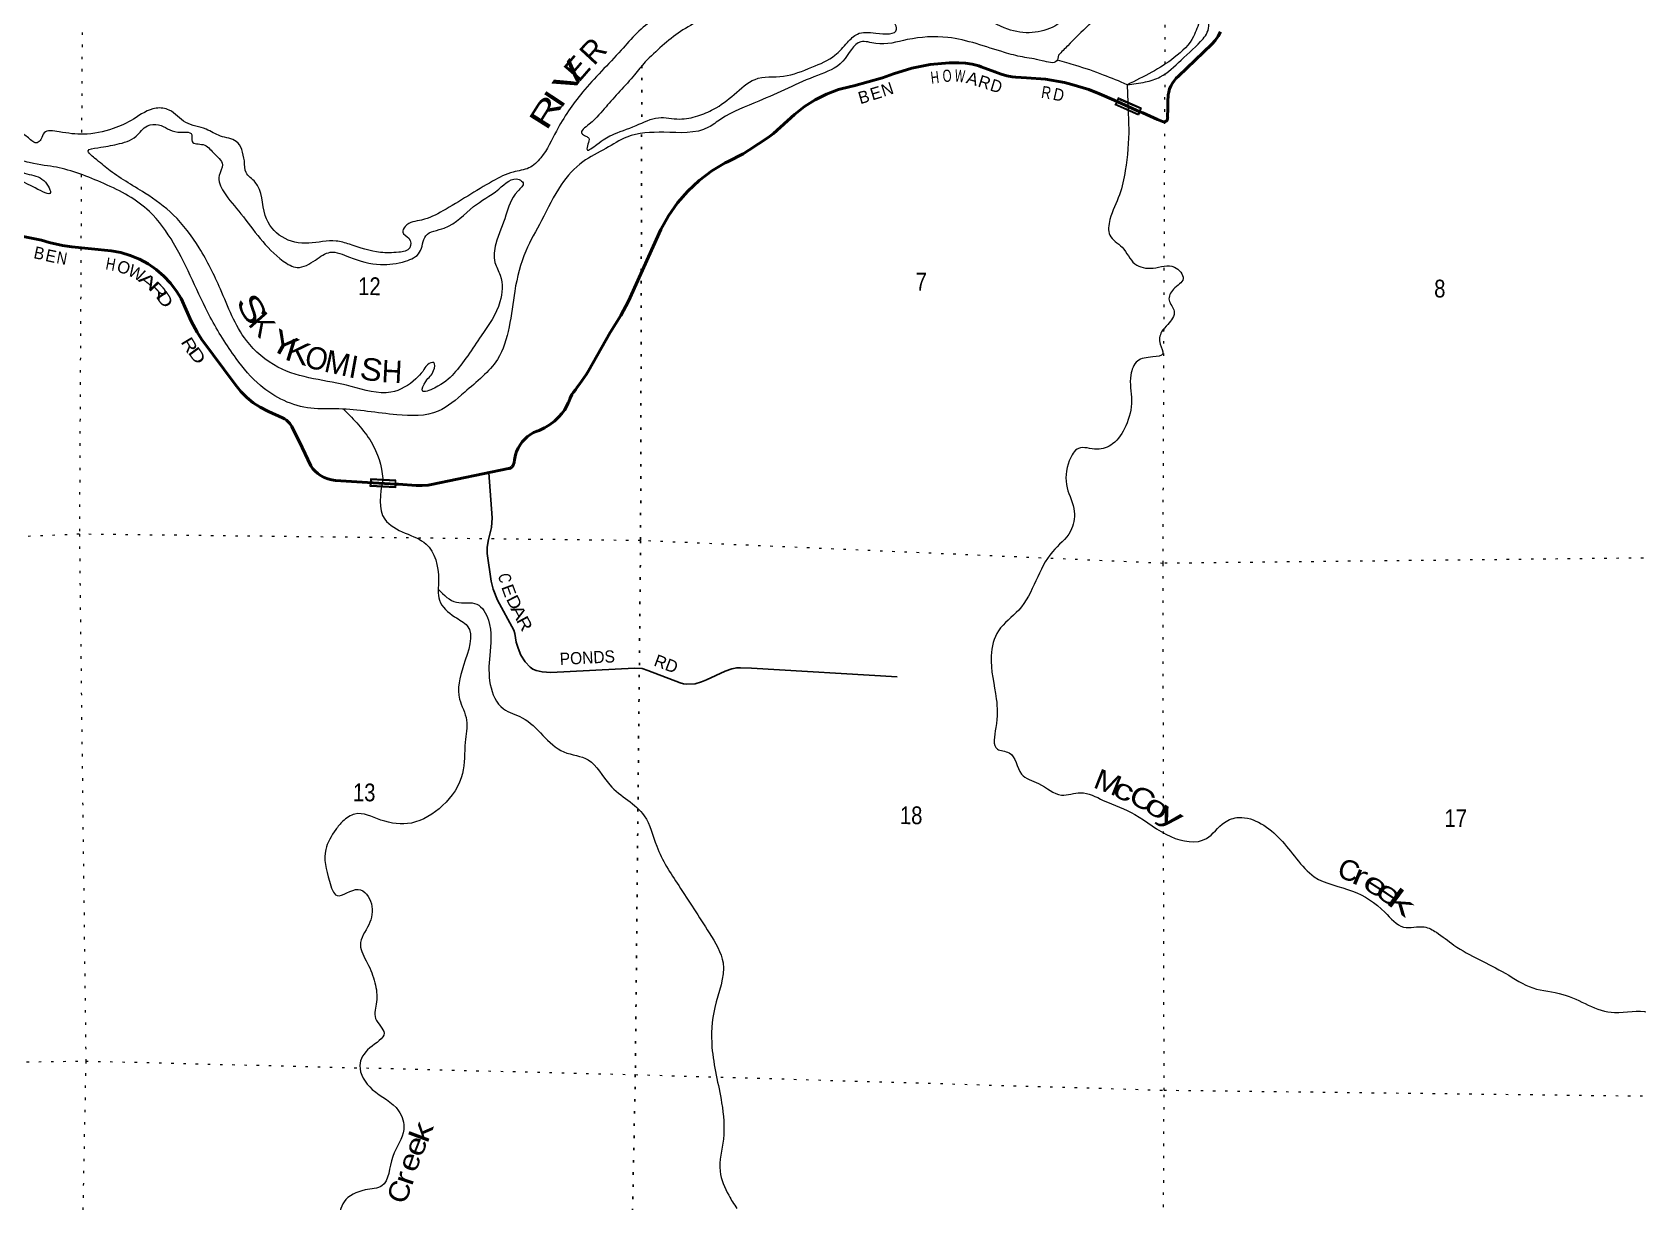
# Model space of a CAD drawing. Header units: feet. Extents: x -248627 to 3, y 0 to 184934.
# Drawn here: x -213602 to -197817, y 117394 to 128895 of the extents above; entities that cross this region are included whole.
import ezdxf
from ezdxf.enums import TextEntityAlignment as Align

# ---------------------------------------------------------------- set-up
doc = ezdxf.new("R2010")
doc.units = ezdxf.units.FT
doc.header["$LTSCALE"] = 80
doc.linetypes.add('DOTTED', pattern=[1.5, 0.3, -1.2])
for name, color, linetype, lineweight in [('26', 7, 'Continuous', 40), ('29', 7, 'Continuous', 25), ('30', 7, 'Continuous', 13), ('39', 7, 'Continuous', 13), ('41', 7, 'Continuous', 13), ('6', 7, 'DOTTED', 25), ('61', 7, 'Continuous', 13), ('7', 7, 'DOTTED', 13)]:
    doc.layers.add(name, color=color, linetype=linetype, lineweight=lineweight)
doc.layers.add('27', color=7, linetype='Continuous')

msp = doc.modelspace()

# ---------------------------------------------------------------- linework, layer by layer
at = {"layer": '26'}
msp.add_line((-202966.63, 128224.55), (-202711.67, 128111.74), dxfattribs=at)
for points in [[(-202711.67, 128111.74), (-202684.68, 128099.8), (-202540.51, 128036.01), (-202489.44, 128016.18), (-202485.87, 128014.91), (-202482.19, 128014.01), (-202478.43, 128013.51), (-202474.65, 128013.4), (-202470.87, 128013.69), (-202467.14, 128014.37), (-202463.5, 128015.43), (-202460, 128016.87), (-202456.66, 128018.67), (-202453.53, 128020.81), (-202450.65, 128023.26), (-202448.03, 128026), (-202445.71, 128029), (-202443.73, 128032.23), (-202442.08, 128035.64), (-202440.81, 128039.21), (-202439.91, 128042.89), (-202439.41, 128046.65), (-202439.3, 128050.44), (-202439.56, 128054.03), (-202438.72, 128151.53), (-202436.9, 128208.94), (-202433.71, 128279.56), (-202428.55, 128305.98), (-202419.65, 128335.78), (-202407.68, 128364.48), (-202392.77, 128391.78), (-202375.1, 128417.37), (-202354.84, 128440.97), (-202332.23, 128462.32), (-202005.04, 128774.72), (-201972.42, 128812.93), (-201943.98, 128854.34), (-201920.01, 128898.49)], [(-210027.45, 124450.97), (-210000.24, 124449.28), (-209827.73, 124438.56), (-209768.95, 124436.83), (-209710.3, 124441.24), (-209674.56, 124447), (-208917.52, 124603.67), (-208910.51, 124605.66), (-208903.76, 124608.37), (-208897.32, 124611.77), (-208891.27, 124615.83), (-208885.68, 124620.5), (-208880.61, 124625.72), (-208876.12, 124631.45), (-208872.24, 124637.61), (-208871.74, 124638.62), (-208863.9, 124663.55), (-208859.41, 124688.62), (-208850.51, 124738.32), (-208839.16, 124772.84), (-208824.27, 124805.98), (-208805.99, 124837.38), (-208784.54, 124866.7), (-208760.13, 124893.62), (-208733.05, 124917.84), (-208703.58, 124939.09), (-208672.05, 124957.15), (-208638.81, 124971.81), (-208618.25, 124978.89), (-208564.96, 125004.13), (-208514.59, 125034.8), (-208467.71, 125070.56), (-208424.82, 125111.03), (-208394.86, 125145.07), (-208370, 125177.77), (-208348.68, 125212.89), (-208331.16, 125250.04), (-208326.79, 125261.22), (-208312.88, 125296.98), (-208295.31, 125331.09), (-208279.75, 125354.81), (-208261.76, 125379.21), (-208242.57, 125404.81), (-208221.3, 125433.19), (-208153.57, 125531.9), (-208134.07, 125565.02), (-207918.67, 125940.88), (-207815.53, 126109.01), (-207738.87, 126248.17), (-207420.93, 126954.57), (-207346.11, 127089.51), (-207257.59, 127215.89), (-207156.34, 127332.32), (-207043.49, 127437.53), (-206920.25, 127530.37), (-206787.98, 127609.82), (-206761.34, 127623.63), (-206613.9, 127699.22), (-206555.79, 127734.65), (-206365.64, 127858.98), (-206315.61, 127896.68), (-206109.05, 128084.17), (-206010.62, 128162.43), (-205904.55, 128229.97), (-205792, 128286.06), (-205674.2, 128330.07), (-205552.45, 128361.53), (-205523.09, 128367.11), (-205240.98, 128446.03), (-205133.35, 128484.78), (-204955.48, 128539.7), (-204772.85, 128575.73), (-204587.45, 128592.47), (-204493.54, 128593.53), (-204426.99, 128590.03), (-204361.16, 128579.6), (-204296.79, 128562.34), (-204271.05, 128553.35), (-204137.8, 128505.86), (-204075.45, 128482.71), (-204021.65, 128465.94), (-203966.4, 128454.87), (-203933.29, 128451.07), (-203828.6, 128444.86), (-203640.39, 128431.93), (-203454.56, 128399.4), (-203381.63, 128381.04), (-203213.21, 128329.51), (-203110.66, 128288.28), (-202966.63, 128224.55)], [(-210027.45, 124450.97), (-210304.29, 124468.15), (-210618.38, 124487.66), (-210640.59, 124490.05), (-210673.79, 124496.57), (-210706.13, 124506.53), (-210737.25, 124519.81), (-210766.81, 124536.28), (-210794.49, 124555.74), (-210819.98, 124577.99), (-210843.01, 124602.78), (-210863.32, 124629.84), (-210946.25, 124811.32), (-211050.58, 125018.79), (-211055.74, 125027.21), (-211069.19, 125045.83), (-211084.51, 125062.94), (-211101.53, 125078.36), (-211120.07, 125091.92), (-211139.93, 125103.46), (-211277.47, 125165.81), (-211285.5, 125169.34), (-211358.89, 125206.8), (-211427.95, 125251.73), (-211491.94, 125303.63), (-211550.16, 125361.93), (-211601.96, 125426), (-211936.56, 125876.28), (-211979.98, 125944.09), (-212037.2, 126053.2), (-212136.91, 126274.78), (-212182.16, 126348.07), (-212241.26, 126425.52), (-212308.13, 126496.37), (-212382.04, 126559.84), (-212462.18, 126615.23), (-212547.67, 126661.95), (-212637.58, 126699.47), (-212730.92, 126727.39), (-212826.66, 126745.4), (-213210.41, 126785.15), (-213301.87, 126797.23), (-213434.07, 126826.7), (-213511.47, 126847.95), (-213821.28, 126911.49)]]:
    msp.add_lwpolyline(points, dxfattribs=at)
at = {"layer": '29'}
for p, q in [((-209111.04, 124561.73), (-209080.27, 124118.27)), ((-206531.07, 122639.99), (-205097.81, 122555.7))]:
    msp.add_line(p, q, dxfattribs=at)
msp.add_lwpolyline([(-209080.27, 124118.27), (-209085.56, 124024.88), (-209115.1, 123906.67), (-209127.75, 123830.67), (-209127.76, 123767.35), (-209090.83, 123498.2), (-209068.68, 123416.94), (-209026.49, 123311.39), (-208868.24, 123015.86), (-208857.7, 122982.09), (-208842.93, 122897.65), (-208823.94, 122838.55), (-208798.62, 122770.99), (-208756.43, 122703.45), (-208705.79, 122650.67), (-208678.36, 122631.67), (-208646.72, 122619.01), (-208589.75, 122606.34), (-208503.25, 122597.9), (-207680.41, 122640.12), (-207605.51, 122636.95), (-207549.6, 122619.01), (-207233.13, 122496.58), (-207200.42, 122487.08), (-207164.56, 122484.97), (-207085.44, 122488.14), (-207023.2, 122506.07), (-206971.51, 122526.13), (-206790.07, 122610.57), (-206723.6, 122634.84), (-206675.08, 122645.39), (-206638.16, 122644.34), (-206531.07, 122639.99)], dxfattribs=at)
at = {"layer": '39'}
msp.add_line((-202837.49, 128377.79), (-202828.25, 128117.31), dxfattribs=at)
for points in [[(-202573.17, 133236.31), (-202628.09, 133114.55), (-202711.31, 132890.69), (-202808.73, 132630.53), (-202920.02, 132445.09), (-202956.65, 132315.99), (-202929.2, 132065.65), (-202986.05, 131908.34), (-203045.1, 131684.43), (-203013.53, 131468.38), (-202901.47, 131236.01), (-202878.25, 130919.07), (-202887.31, 130579.99), (-202897.75, 130456.89), (-202968.1, 130497.42), (-203014.18, 130572.21), (-203040.31, 130588.41), (-203026.55, 130477.37), (-202982.76, 130307.72), (-202931.14, 130059.34), (-202996.61, 129710.3), (-203279.93, 129230.56), (-203548.54, 128954.64), (-203770.21, 128890.55), (-204011.73, 128923.38), (-204289.17, 129063.28), (-204558.7, 129154.72), (-205106.1, 129242.74), (-205907.12, 129357.57), (-206029.94, 129355.83), (-206047.98, 129384.13), (-205949.08, 129464.64), (-205600.05, 129700.01), (-205384.06, 129885.22), (-205331.27, 130034.47), (-205347, 130161.66), (-205360.9, 130226.28), (-205379.08, 130204.12), (-205405.64, 130077.02), (-205460.4, 129941.91), (-205720.65, 129770.93), (-206007.14, 129575.79), (-206168.7, 129414.68), (-206213.16, 129358.26), (-206374.22, 129364.68), (-206744.95, 129280.74), (-207115.84, 129140.29), (-207482.64, 129022.02), (-207811.75, 128715.96), (-208191.51, 128303.04), (-208448.35, 127922.14), (-208600.14, 127660.09), (-208719.23, 127559.43), (-208872.38, 127519.41), (-209076.01, 127429.04), (-209564.13, 127137.47), (-209773.8, 127047.11), (-209935.06, 126984.9), (-209959.4, 126926.42), (-209899.17, 126867.75), (-209889.38, 126774.88), (-209998.24, 126730.72), (-210177.44, 126729.11), (-210483.25, 126808.51), (-210614.03, 126841.1), (-210881.88, 126819.5), (-211145.46, 126880.65), (-211309.94, 127090.94), (-211409.64, 127420.16), (-211497.95, 127513.21), (-211513.72, 127628.29)], [(-201093.1, 133093.89), (-201220.5, 133173.95), (-201317.06, 133202.42), (-201604.99, 133203.07), (-202324.21, 133063.4), (-202501.84, 132912.42), (-202565.33, 132551.27), (-202632.83, 132198.19), (-202698.21, 131877.41), (-202749.84, 131443.57), (-202670.68, 130979.15), (-202540.98, 130587.29), (-202558, 130280.53), (-202696.52, 129739.9), (-202919.23, 129326.63), (-203214.26, 128968.01), (-203422.27, 128760.59), (-203513.15, 128667.94)], [(-207576.51, 128602.4), (-207229.31, 128900.35), (-206805.85, 129111.33), (-206455.17, 129225.59), (-206177.34, 129216.89), (-205783.05, 129098.94), (-205344.33, 129027.3), (-205122.99, 128980.38), (-205105.04, 128923.83), (-205306.5, 128883.91), (-205489.75, 128876.25), (-205586.64, 128793.71), (-205709.84, 128666.83), (-205935.69, 128550.27), (-206215.83, 128462.09), (-206495.79, 128430.42), (-206699.6, 128281.52), (-206903.39, 128136.65), (-207058.62, 128070.39), (-207237.91, 128040.52), (-207445.26, 128053.1), (-207664.95, 127976.89), (-207904.83, 127882.57), (-208050.08, 127790.05), (-208146.87, 127739.8), (-208138.66, 127792.26), (-208130.44, 127850.78), (-208158.56, 127873.05), (-208198.76, 127897.36), (-208126, 127990.04), (-207960.38, 128161.23), (-207679.58, 128475.48), (-207576.51, 128602.4)], [(-202837.49, 128377.79), (-202596.05, 128499.62), (-202374.11, 128644.43), (-202184.21, 128851.89), (-202111.22, 129019.25), (-202068.79, 129065.57), (-202034.82, 128978.7), (-202091.65, 128829.47), (-202307.74, 128620.05), (-202511.61, 128455.02), (-202658.76, 128404.9), (-202837.49, 128377.79)], [(-203513.15, 128667.94), (-203529.42, 128611.46), (-203674.39, 128613.81), (-203867.57, 128650.57), (-204044.62, 128695.38), (-204599.9, 128841.95), (-204998.63, 128820.65), (-205308.82, 128783), (-205455.75, 128799.47), (-205631.48, 128610.14), (-205881.57, 128469.41), (-206458.17, 128216.39), (-206831.19, 128039.61), (-206952.24, 127959.14), (-207391.32, 127909.67), (-207755.9, 127862.05), (-207961.6, 127751.5), (-208187.5, 127620.81), (-208401.6, 127393.21), (-208593.92, 127042.44), (-208749.86, 126742.04), (-208857.74, 126348.69), (-209028.87, 125676.95), (-209349.97, 125354.72), (-209610.26, 125167.59), (-210017.09, 125132.18), (-210586.72, 125189.98), (-210862.55, 125196.65), (-211357.2, 125419.79), (-211596, 125686.76), (-211850.51, 126093.03), (-212210.77, 126818.46), (-212449.44, 127131.85), (-212895.62, 127405.34), (-213362.26, 127565.84), (-213631.93, 127612.88), (-213754.75, 127611.13), (-213744.83, 127560.65), (-213585.99, 127485.61), (-213443.35, 127380.33), (-213421.39, 127317.71), (-213572.27, 127362.46), (-214036.8, 127555.25), (-214563.93, 127689.65), (-214682.72, 127691.94), (-214694.94, 127643.52), (-214675.05, 127562.74), (-214789.61, 127631.63), (-214907.02, 127714.32), (-215364.61, 127917.52), (-215921.72, 128124.65), (-216325.11, 128232.15)], [(-211513.72, 127628.29), (-211595.7, 127820.23), (-211750.58, 127873.05), (-211891.32, 127939.98), (-212092.47, 128007.04), (-212255.2, 128128.51), (-212384, 128146.97), (-212605.8, 128040.49), (-212805.41, 127946.07), (-213095.52, 127890.21), (-213337.06, 127914.97), (-213484.08, 127903.19), (-213516.48, 127840.7), (-213552.82, 127806.47), (-213639.26, 127855.1), (-213936.94, 127958.71), (-214138.25, 127973.29), (-214603.42, 127952.14), (-215118.54, 128062.29), (-215317.83, 128076.87), (-215376.11, 128113.33), (-215339.67, 128177.84), (-215206.82, 128167.45), (-215156.46, 128175.41), (-215160.39, 128205.69), (-215196.53, 128240.09), (-215176.27, 128284.45), (-215083.65, 128284.24), (-215007.07, 128306.27), (-215035.11, 128354.77), (-215164, 128346.99), (-215371.35, 128357.55), (-215763.94, 128370.54), (-216103.86, 128490.39), (-216321, 128632.74)], [(-202837.49, 128377.79), (-203068.75, 128473.17), (-203342.31, 128566.64), (-203520.85, 128618.26)], [(-202828.29, 128117.91), (-202822.63, 127957.92), (-202856.11, 127534.13), (-202913.19, 127296.09), (-203006.54, 127052.07), (-203009.01, 126898.67), (-202886.54, 126779.31), (-202762.19, 126617.56), (-202583.12, 126574.77), (-202371.67, 126584.38), (-202287.45, 126471.16), (-202382.39, 126366.42), (-202424.99, 126259.54), (-202374.98, 126150.43), (-202437.78, 126021.39), (-202498.41, 125946.85), (-202512.86, 125825.78), (-202486.96, 125732.87), (-202583.7, 125700.79), (-202736.85, 125660.77), (-202801.68, 125523.66), (-202794.37, 125275.38), (-202851.5, 125023.21), (-202980.89, 124845.88), (-203134.06, 124793.74), (-203315.25, 124802.23), (-203406.22, 124681.32), (-203427.14, 124414.94), (-203357.36, 124182.67), (-203394.18, 123988.98), (-203571.97, 123785.52), (-203733.9, 123501.29), (-203903.88, 123213.04), (-204101.81, 123009.62), (-204175.03, 122763.54), (-204123.93, 122341.57), (-204128.8, 122056.99), (-204113.33, 121845.02), (-203998.66, 121810.45), (-203876.47, 121600.26), (-203707.61, 121507.03), (-203482.44, 121393.49), (-203295.12, 121417.29), (-203071.85, 121342.11), (-202762.19, 121204.16), (-202408.47, 120985.37), (-202058.18, 120966.42), (-201880.52, 121125.48), (-201739.44, 121173.6), (-201520.15, 121112.55), (-201172.85, 120768.64), (-200998.21, 120590.63), (-200622.11, 120450.51), (-200304.6, 120241.9), (-200119.79, 120096.16), (-199916.43, 120097.72), (-199797.79, 120044.97), (-199625.01, 119919.44), (-199120.46, 119641.78), (-198849.07, 119497.86), (-198555.29, 119434.63), (-198046.41, 119255.87), (-197716.21, 119255.12), (-197469.19, 119040.61), (-197207.88, 118892.68), (-197015.32, 118648.02), (-196873.2, 118365.12), (-196803.05, 118257.99)], [(-209760.11, 125559.51), (-209715.62, 125623.99), (-209653.13, 125646.06), (-209655.38, 125567.34), (-209732.21, 125460.54), (-209764.7, 125367.77), (-209645.83, 125395.76), (-209456.13, 125538.64), (-209187.24, 125909.42), (-209003.02, 126244.06), (-209000.23, 126504.43), (-209052.21, 126629.69), (-209043.61, 126813.35), (-208944.12, 127093.69), (-208828.64, 127331.6), (-208776.05, 127412.22), (-208814.21, 127444.6), (-209013.82, 127352.2), (-209264, 127179.18), (-209550.54, 126967.89), (-209731.98, 126891.6), (-209792.86, 126730.26), (-209930.04, 126643.78), (-210177.79, 126610.02), (-210483.62, 126683.37), (-210670.73, 126730.22), (-210817.94, 126653.85), (-210995.34, 126581.59), (-211134.09, 126644.47), (-211549.49, 127107.62), (-211717.98, 127325.99), (-211763.81, 127485.55), (-211731.28, 127590.43), (-211819.53, 127707.7), (-211921.97, 127788.67), (-212028.59, 127819.18), (-212032.42, 127885.8), (-212171.27, 127912.35), (-212358.31, 127983.42), (-212469.08, 127973.57), (-212580.13, 127870.88), (-212765.6, 127792.58), (-212956.98, 127758.7), (-213051.7, 127728.64), (-212987.49, 127655.83), (-212852.92, 127544.51), (-212493.2, 127311.59), (-212213.96, 127099.02), (-211959.22, 126773.49), (-211751.03, 126367.32), (-211494.81, 125862.13), (-211185.51, 125601.06), (-210465.26, 125411.73), (-210074.82, 125354.33), (-209828.78, 125487), (-209760.11, 125559.51)], [(-210536.66, 125183.72), (-210269.56, 124866.32), (-210155.87, 124504.76), (-210155.56, 124498.8)], [(-210155.56, 124498.8), (-210134.91, 124105.07), (-209933.97, 123969.38), (-209728.91, 123861.94), (-209607.13, 123512.48), (-209597.67, 123308.6), (-209449.16, 123146.8), (-209324.59, 123057.7), (-209361.99, 122666.22), (-209399.22, 122337.3), (-209331.37, 122131.27), (-209344.1, 121913.3), (-209371.19, 121606.57), (-209567.44, 121290.12), (-209873.99, 121119.24), (-210173.91, 121148.17), (-210429.44, 121207.28), (-210546.43, 121136.9), (-210617.15, 121054.3), (-210716.39, 120858.74), (-210679.06, 120547.82), (-210604.99, 120406.36), (-210395.41, 120466.45), (-210266.97, 120324.87), (-210293.75, 120119.05), (-210374.88, 119921.43), (-210306.95, 119743.65), (-210233.04, 119547.7), (-210215.47, 119359.95), (-210226.02, 119198.5), (-210141.89, 119052.98), (-210283.26, 118907.97), (-210380.42, 118734.61), (-210258.3, 118500.2), (-209999.19, 118289.7), (-209947.39, 118105.91), (-210056.91, 117839.72), (-210164.48, 117551.33), (-210327.69, 117511.33), (-210535.42, 117394.73), (-210590.36, 117201.08), (-210661.4, 117009.49), (-210804.48, 116969.45), (-210923.46, 116907.14), (-210938.21, 116685.15), (-210745.49, 116494.99), (-210403.64, 116346.87), (-210254.86, 116271.86), (-210223.35, 116037.65), (-210127.5, 115766.96), (-210087.73, 115601.37), (-210196.97, 115428.03), (-210278, 115262.7), (-210220.06, 115113.21), (-210182.24, 114965.78), (-210186.67, 114830.55), (-210046.39, 114606.19), (-209778.87, 114516.78), (-209563.29, 114562.72), (-209317.03, 114770.06), (-209095.69, 114723.14), (-208987.54, 114529.13), (-209004.11, 114375.77), (-209102.98, 114303.33), (-209195.84, 114222.8), (-208974.59, 114143.58), (-208716.72, 114193.46), (-208597.54, 114322.37), (-208427.48, 114636.86), (-208314.49, 114715.33), (-207885.48, 114762.8), (-207712.36, 114752.32), (-207643.43, 114909.6), (-207640.79, 115121.53), (-207448.91, 115320.92), (-207194.68, 115499.99), (-207079.92, 115497.71), (-207019.99, 115338.12), (-206903.62, 115202.63), (-206746.87, 115101.35), (-206518.23, 114800.1), (-206486.68, 114578), (-206499.27, 114406.46), (-206382.83, 114289.13), (-206264.77, 114044.64), (-206085.54, 114054.33), (-205649.93, 114291.52), (-205303.43, 114353.31), (-205091.99, 114362.93), (-204819.46, 114600.49), (-204508.98, 114739.06), (-204282.7, 114996.91), (-204057.12, 115022.64), (-203811.82, 114905.02), (-203574.5, 114815.67)], [(-209606.97, 123414.5), (-209430.61, 123290.06), (-209231.33, 123271.45), (-209117.03, 123113.75), (-209103.98, 122764.54), (-209098.78, 122481.95), (-208968.62, 122241.46), (-208785.65, 122154.26), (-208373.89, 121818.27), (-208136.54, 121741.04), (-207923.84, 121494.31), (-207584.47, 121190.79), (-207462.54, 120891.79), (-207246.24, 120503.77), (-206945.6, 120038.85), (-206809.57, 119743.86), (-206891.41, 119306.04), (-206918.75, 118914.53), (-206823.73, 118367.33), (-206806.66, 118012.05), (-206839.82, 117695.23), (-206753.95, 117458.88), (-206675.81, 117329.53)]]:
    msp.add_spline(points, degree=3, dxfattribs=at)
at = {"layer": '6'}
msp.add_line((-207608.67, 128565.8), (-207610.14, 127997.53), dxfattribs=at)
msp.add_lwpolyline([(-207610.42, 127888.51), (-207620.72, 123895.55), (-207672.58, 118645.76), (-207778.66, 113446.55), (-207832.53, 108198.79), (-207790.2, 102799.42), (-207890.88, 97874.06)], dxfattribs=at)
at = {"layer": '61'}
for points in [[(-202711.67, 128111.74), (-202726.61, 128077.79), (-202955.44, 128178.48), (-202940.29, 128212.9)], [(-202711.67, 128111.74), (-202696.41, 128146.44), (-202925.23, 128247.13), (-202940.29, 128212.9)], [(-210027.45, 124450.97), (-210029.44, 124414.92), (-210279.06, 124428.69), (-210276.98, 124466.46)], [(-210027.45, 124450.97), (-210025.31, 124489.8), (-210274.93, 124503.57), (-210276.98, 124466.46)]]:
    msp.add_lwpolyline(points, dxfattribs=at)
for points in [[(-202944.89, 128182.58), (-202921.13, 128236.59), (-202706.95, 128142.34), (-202730.7, 128088.33)], [(-210270.64, 124436.24), (-210267.38, 124495.15), (-210033.74, 124482.25), (-210036.99, 124423.35)]]:
    msp.add_lwpolyline(points, close=True, dxfattribs=at)
at = {"layer": '7'}
for points in [[(-213091.68, 138667.78), (-213080.03, 134450.04), (-213110.3, 129012.48), (-213116.32, 127890.27)], [(-202464.29, 128581.26), (-202462.2, 129074.93), (-202514.91, 132846.61)], [(-202480.24, 121362.79), (-202485.04, 123672.06), (-202464.68, 128486.84)], [(-213118.46, 127492.14), (-213137.42, 123958.42), (-213074.31, 118779.02), (-213180.55, 113523.3), (-213198.34, 108220.95), (-213061.19, 102887.98)], [(-185457.44, 123809.19), (-186622.59, 123803.9), (-191829.34, 123823.69), (-197163.28, 123730.73), (-202485.04, 123672.06), (-207620.72, 123895.55), (-213137.42, 123958.42), (-216367.04, 123823.71)], [(-202520.16, 111794.16), (-202497.89, 113263.11), (-202474.28, 118492.77), (-202479.67, 121086.99)], [(-216416.04, 118734.84), (-213074.31, 118779.02), (-207672.58, 118645.76), (-202474.28, 118492.77), (-197164.97, 118428.35), (-194676.45, 118463.22)]]:
    msp.add_lwpolyline(points, dxfattribs=at)

# ---------------------------------------------------------------- texts
at = {"layer": '27'}
for s, rotation, width, p in [('H', 6.695, 0.7, (-204720.99, 128390.12)), ('O', 4.146, 0.7, (-204603.42, 128405.86)), ('W', 353.821, 0.65, (-204488.32, 128404.59)), ('A', 343.687, 1.05, (-204373.79, 128380.39)), ('D', 342.962, 0.95, (-204140.61, 128306.94)), ('R', 350.734, 0.8, (-203641.76, 128241.54)), ('D', 347.075, 0.9, (-203523.4, 128220.52)), ('B', 347.849, 0.95, (-213544.15, 126662.79)), ('E', 347.54, 0.95, (-213429.4, 126635.37)), ('N', 349.62, 0.85, (-213319.39, 126614.75)), ('H', 349.514, 0.8, (-212839.81, 126555.37)), ('A', 322.569, 1.6, (-212499.04, 126401.16)), ('R', 313.327, 1.6, (-212404.79, 126311.02)), ('D', 304.704, 1.35, (-212346.78, 126232.33)), ('R', 300.956, 1.25, (-212107.45, 125787.25)), ('D', 306.217, 1.4, (-212028.08, 125679.07))]:
    msp.add_text(s, height=120, rotation=rotation, dxfattribs=dict(at, width=width)).set_placement(p, align=Align.CENTER)
for s, rotation, p in [('E', 16.948, (-205290.87, 128237.9)), ('N', 18.275, (-205177.19, 128276.01)), ('R', 342.819, (-204256.74, 128344.22)), ('B', 15.958, (-205409.9, 128200.39)), ('O', 340.89, (-212720.67, 126525.37)), ('W', 332.269, (-212604.67, 126475.3))]:
    msp.add_text(s, height=120, rotation=rotation, dxfattribs=at).set_placement(p, align=Align.CENTER)
at = {"layer": '30'}
for s, rotation, width, p in [('C', 279.416, 0.8, (-209013.02, 123516.98)), ('E', 290.209, 1.1, (-208971.84, 123384.36)), ('D', 297.175, 1.15, (-208915.05, 123262.18)), ('A', 297.175, 1.3, (-208870.42, 123163.63))]:
    msp.add_text(s, height=120, rotation=rotation, dxfattribs=dict(at, width=width)).set_placement(p, align=Align.CENTER)
for s, rotation, width, p in [('R', 298.245, 1.2, (-208846.51, 123111.97)), ('PONDS', 2.824, 0.95, (-208412.29, 122672.47))]:
    msp.add_text(s, height=120, rotation=rotation, dxfattribs=dict(at, width=width)).set_placement(p)
msp.add_text('RD', height=120, rotation=339.631, dxfattribs=at).set_placement((-207498.73, 122668.05))
at = {"layer": '41'}
for s, rotation, p in [('R', 47.045, (-208080.06, 128557.41)), ('E', 49.054, (-208227.38, 128392.67)), ('K', 311.527, (-211487.05, 126020.24)), ('M', 347.621, (-210742.07, 125559.49)), ('I', 349.72, (-210499.52, 125503.43))]:
    msp.add_text(s, height=220, rotation=rotation, dxfattribs=at).set_placement(p)
for s, height, rotation, width, p in [('V', 220, 54.699, 1.6, (-208320.74, 128261.35)), ('R', 220, 57.791, 1.5, (-208545.86, 127917.03)), ('I', 220, 56.523, 1.35, (-208404.68, 128131.33)), ('S', 220, 298.889, 1.5, (-211606.49, 126249.9)), ('Y', 220, 331.11, 1.3, (-211290.55, 125795.44)), ('K', 220, 342.939, 1.2, (-211130.92, 125678.71)), ('O', 220, 344.619, 0.95, (-210937.99, 125610.09)), ('S', 220, 349.885, 1.1, (-210391.61, 125489.14)), ('H', 220, 357.069, 0.95, (-210170.56, 125453)), ('M', 200, 338.363, 1.15, (-203182.17, 121473.47)), ('c', 200, 336.202, 1.45, (-202995.95, 121393.63)), ('C', 200, 333.665, 1.25, (-202837.79, 121327.03)), ('o', 200, 328.832, 1.5, (-202686.65, 121252.03)), ('y', 200, 327.892, 1.65, (-202548.12, 121172.68)), ('C', 200, 341.888, 1.05, (-200784.74, 120591.07)), ('r', 200, 337.112, 1.45, (-200641.91, 120534.62)), ('e', 200, 327.55, 1.55, (-200539.96, 120493.05)), ('e', 200, 326.028, 1.6, (-200414.83, 120415.1)), ('k', 200, 323.637, 1.9, (-200303.48, 120334.15)), ('k', 200, 69.514, 1.4, (-209716.54, 117961.62)), ('e', 200, 68.628, 1.25, (-209776.1, 117823.15)), ('e', 200, 70.805, 1.2, (-209831.23, 117673.64)), ('r', 200, 71.445, 1.3, (-209869.27, 117542.95)), ('C', 200, 70.806, 1.1, (-209933.62, 117360.87))]:
    msp.add_text(s, height=height, rotation=rotation, dxfattribs=dict(at, width=width)).set_placement(p)
at = {"layer": '7', "width": 0.85}
for s, p in [('12', (-210397.58, 126309.07)), ('7', (-204917.38, 126353.96)), ('8', (-199819.49, 126285.97)), ('13', (-210448.42, 121332.9)), ('18', (-205071.48, 121108.06)), ('17', (-199717.92, 121079.39))]:
    msp.add_text(s, height=175, rotation=359.871, dxfattribs=at).set_placement(p)

doc.saveas('drawing.dxf')
